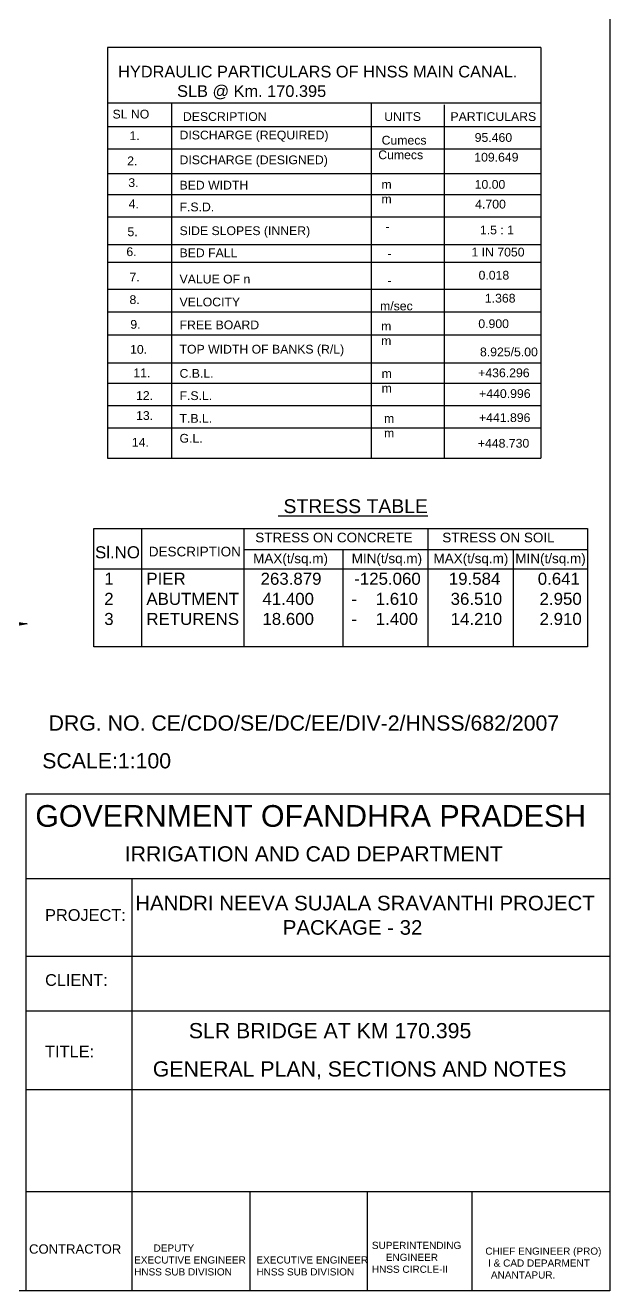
# Model space of a CAD drawing. Header units: inches. Extents: x 19201.6 to 19297.2, y 19008.4 to 19074.4.
# Drawn here: x 19279.64 to 19296.91, y 19008.42 to 19045.82 of the extents above; entities that cross this region are included whole.
import ezdxf

# ---------------------------------------------------------------- set-up
doc = ezdxf.new("R2010")
doc.units = ezdxf.units.IN
doc.header["$MEASUREMENT"] = 0
for name, color, linetype in [('DIMENSION', 255, 'Continuous'), ('DRAWING', 2, 'Continuous'), ('TEXT', 255, 'Continuous')]:
    doc.layers.add(name, color=color, linetype=linetype)
doc.styles.get("Standard").update_dxf_attribs({"font": 'arial.ttf'})
doc.dimstyles.get("Standard").update_dxf_attribs({"dimtxt": 0.25, "dimasz": 0.18, "dimexe": 0.18, "dimexo": 0.0625, "dimgap": 0.09, "dimtad": 0, "dimtih": 1, "dimtoh": 1, "dimdec": 4, "dimzin": 0, "dimdsep": 46, "dimtxsty": 'Standard', "dimblk": 'OBLIQUE', "dimcen": 0.09, "dimadec": 0, "dimazin": 0, "dimtfac": 1, "dimtdec": 4, "dimtofl": 0, "dimtmove": 0, "dimatfit": 3, "dimfxl": 1, "dimtolj": 1, "dimtzin": 0, "dimarcsym": 0})

# ---------------------------------------------------------------- blocks, each defined once
blk = doc.blocks.new('_Oblique')
at = {"color": 0, "linetype": 'ByBlock', "lineweight": -2}
blk.add_line((-0.5, -0.5), (0.5, 0.5), dxfattribs=at)

msp = doc.modelspace()

# ---------------------------------------------------------------- linework, layer by layer
at = {"layer": 'DIMENSION', "ltscale": 0.02}
for points in [[(19294.87027, 19045.16399), (19282.07094, 19045.16399), (19282.07094, 19033.02914)], [(19294.87027, 19045.16399), (19294.87027, 19033.02914)], [(19282.07094, 19043.52861), (19294.86781, 19043.52861)], [(19283.95803, 19043.52861), (19283.95803, 19033.02914)], [(19289.85782, 19043.52861), (19289.85782, 19033.02914)], [(19292.01096, 19043.47549), (19292.01096, 19033.02914)], [(19282.07094, 19042.83271), (19294.86677, 19042.83271)], [(19282.07094, 19042.17442), (19294.86578, 19042.17442)], [(19282.07094, 19041.44092), (19294.86467, 19041.44092)], [(19282.07094, 19040.82027), (19294.86374, 19040.82027)], [(19282.07094, 19040.16197), (19294.86275, 19040.16197)], [(19282.07094, 19039.34632), (19294.86153, 19039.34632)], [(19282.07094, 19038.81971), (19294.86073, 19038.81971)], [(19282.07094, 19038.02977), (19294.85955, 19038.02977)], [(19282.07094, 19037.35268), (19294.85853, 19037.35268)], [(19282.07094, 19036.67559), (19294.85751, 19036.67559)], [(19282.07094, 19035.844), (19294.85626, 19035.844)], [(19282.07094, 19035.24215), (19294.85536, 19035.24215)], [(19282.07094, 19034.58385), (19294.85437, 19034.58385)], [(19282.07094, 19033.9256), (19294.85338, 19033.9256)], [(19282.07094, 19033.02914), (19294.87027, 19033.02914)]]:
    msp.add_lwpolyline(points, dxfattribs=at)
at = {"layer": 'DIMENSION'}
for points in [[(19281.66211, 19030.95252), (19296.25573, 19030.95252), (19296.25573, 19027.45591), (19281.66211, 19027.45591)], [(19279.65774, 19023.10569), (19296.90739, 19023.10569), (19296.90739, 19008.42213), (19279.65774, 19008.42213)]]:
    msp.add_lwpolyline(points, close=True, dxfattribs=at)
for points in [[(19283.06834, 19030.95252), (19283.06834, 19027.45591)], [(19286.09112, 19030.95252), (19286.09112, 19027.45591)], [(19291.53046, 19030.95252), (19291.53046, 19027.45591)], [(19286.09112, 19030.33374), (19296.25573, 19030.33374)], [(19289.02053, 19030.33374), (19289.02053, 19027.45591)], [(19294.05577, 19030.33374), (19294.05577, 19027.45591)], [(19281.66211, 19029.76016), (19296.25573, 19029.76016)], [(19279.65774, 19020.61044), (19296.90739, 19020.61044)], [(19282.7813, 19020.61044), (19282.7813, 19008.42213)], [(19279.65774, 19018.30867), (19296.90739, 19018.30867)], [(19279.65774, 19016.69408), (19296.90739, 19016.69408)], [(19279.65774, 19014.36982), (19296.90739, 19014.36982)], [(19279.65774, 19011.35642), (19296.90739, 19011.35642)], [(19286.27259, 19011.35642), (19286.27259, 19008.42213)], [(19289.7436, 19011.35642), (19289.7436, 19008.42213)], [(19292.83488, 19011.35642), (19292.83488, 19008.42213)]]:
    msp.add_lwpolyline(points, dxfattribs=at)
at = {"layer": 'DRAWING'}
msp.add_lwpolyline([(19296.90739, 19008.42213), (19201.60416, 19008.42213), (19201.60416, 19074.43576), (19296.90739, 19074.43576)], close=True, dxfattribs=at)

# ---------------------------------------------------------------- texts
at = {"layer": 'TEXT'}
for s, height, p in [('%%u STRESS TABLE', 0.4103386, (19287.10827, 19031.40568)), ('STRESS ON CONCRETE', 0.2850993, (19286.43356, 19030.54143)), ('STRESS ON SOIL', 0.2850993, (19291.96, 19030.54143)), ('Sl.NO', 0.356374, (19281.69784, 19030.06954)), ('DESCRIPTION', 0.2850993, (19283.28657, 19030.12604)), ('MAX(t/sq.m)', 0.2850993, (19286.36975, 19029.92355)), ('MIN(t/sq.m)', 0.2850993, (19289.28357, 19029.92355)), ('MAX(t/sq.m)', 0.2850993, (19291.69957, 19029.92355)), ('MIN(t/sq.m)', 0.2850993, (19294.1196, 19029.92355))]:
    msp.add_text(s, height=height, dxfattribs=at).set_placement(p)
at = {"layer": 'TEXT', "attachment_point": 1}
for s, insert, char_height, width in [('\\PHYDRAULIC PARTICULARS OF HNSS MAIN CANAL.                                   SLB @ Km. 170.395', (19282.38083, 19045.20399), 0.3453977, 14.6894474), (' SL NO', (19282.11465, 19043.32863), 0.259048, 1.9100668), (' DESCRIPTION ', (19284.19519, 19043.25543), 0.2590482, 4.4148929), ('UNITS', (19290.24485, 19043.25543), 0.259048, 1.7192598), ('PARTICULARS', (19292.20218, 19043.25543), 0.2590482, 4.1179139), ('1.', (19282.71485, 19042.68885), 0.259048, 0.3824153), ('DISCHARGE (REQUIRED)', (19284.19519, 19042.71028), 0.2590482, 7.2231732), (' Cumecs \\PCumecs \\P ', (19290.06708, 19042.55726), 0.259048, 1.6160592), (' 95.460 ', (19292.81726, 19042.63767), 0.259048, 1.4257549), ('2.', (19282.64849, 19041.94715), 0.259048, 0.3824153), ('DISCHARGE (DESIGNED)', (19284.19519, 19041.97678), 0.2590482, 7.1901105), ('109.649', (19292.90488, 19042.05526), 0.259048, 1.7639787), ('3.', (19282.68083, 19041.30333), 0.259048, 0.3824153), ('BED WIDTH', (19284.19519, 19041.22906), 0.259048, 3.2699876), ('m \\Pm ', (19290.16374, 19041.25066), 0.259048, 0.3046268), ('10.00', (19292.9171, 19041.25132), 0.259048, 0.9435174), ('4.', (19282.69024, 19040.67698), 0.259048, 0.3824153), (' 4.700 \\P', (19292.8324, 19040.66813), 0.259048, 1.1846362), ('F.S.D.', (19284.19519, 19040.5847), 0.259048, 1.5966645), ('SIDE SLOPES (INNER)', (19284.19519, 19039.88218), 0.2590482, 26.3272318), ('-', (19290.281, 19040.00745), 0.25905, 0.3046268), ('1.5 : 1', (19293.07318, 19039.90402), 0.259048, 1.8983451), ('5.', (19282.65557, 19039.85012), 0.259048, 0.3824153), ('6.', (19282.62398, 19039.26223), 0.259048, 0.3824153), ('BED FALL', (19284.19519, 19039.2285), 0.259048, 2.7655622), ('1 IN 7050', (19292.82226, 19039.25077), 0.259048, 1.8120954), ('-', (19290.33662, 19039.20517), 0.25905, 0.3046268), ('7.', (19282.71662, 19038.51112), 0.259048, 0.3824153), ('VALUE OF n', (19284.19519, 19038.4525), 0.259048, 3.4195012), (' 0.018 \\P', (19292.93214, 19038.56678), 0.259048, 1.1863297), ('-', (19290.33662, 19038.41524), 0.25905, 0.3046268), ('8.', (19282.71662, 19037.84469), 0.259048, 0.3824153), ('VELOCITY', (19284.19519, 19037.7754), 0.259048, 2.956331), ('m/sec', (19290.12069, 19037.65832), 0.259048, 1.1236685), ('1.368', (19293.21885, 19037.88754), 0.259048, 1.1856946), ('9.', (19282.74141, 19037.11503), 0.259048, 0.3824153), ('FREE BOARD', (19284.19519, 19037.09831), 0.259048, 3.8144979), ('m \\Pm ', (19290.15396, 19037.06375), 0.259048, 0.3046268), (' 0.900 \\P', (19292.92469, 19037.13343), 0.259048, 1.1846362), ('10.', (19282.73339, 19036.37433), 0.259048, 0.3824153), ('TOP WIDTH OF BANKS (R/L)', (19284.19519, 19036.37986), 0.2590482, 8.020774), (' 8.925/5.00 ', (19292.97327, 19036.2998), 0.2590482, 2.1488995), ('11.', (19282.82948, 19035.68066), 0.259048, 0.3824153), ('C.B.L.', (19284.19519, 19035.66487), 0.259048, 1.5832053), ('m \\Pm ', (19290.16747, 19035.66084), 0.259048, 0.3046268), (' +436.296', (19292.92068, 19035.68178), 0.259048, 1.9211175), ('12.', (19282.90963, 19035.0108), 0.259048, 0.3824153), ('F.S.L.', (19284.19519, 19035.00658), 0.259048, 1.4971838), ('\\P +440.996', (19292.94896, 19035.49934), 0.259048, 1.9211175), ('13.', (19282.91084, 19034.41911), 0.259048, 0.3824153), ('T.B.L.', (19284.19519, 19034.33411), 0.259048, 1.5322947), ('m \\Pm ', (19290.23745, 19034.33241), 0.259048, 0.3046268), (' +441.896', (19292.94499, 19034.35685), 0.259048, 1.9211175), ('14.', (19282.78651, 19033.62998), 0.259048, 0.3824153), ('G.L.', (19284.19519, 19033.74676), 0.259048, 7.2234658), (' \\P +448.730', (19292.91057, 19034.03076), 0.259048, 1.920059), ('1       PIER                263.879       -125.060      19.584        0.641      \\P2       ABUTMENT     41.400        -    1.610       36.510        2.950\\P3       RETURENS     18.600        -    1.400       14.210        2.910', (19281.97073, 19029.64341), 0.3563742, 189.5378653), ('DRG. NO. CE/CDO/SE/DC/EE/DIV-2/HNSS/682/2007', (19280.32475, 19025.42619), 0.45, 19.5165549), ('SCALE:1:100', (19280.1364, 19024.31108), 0.45, 19.5165549), ('GOVERNMENT OFANDHRA PRADESH', (19279.93306, 19022.77555), 0.64125, 27.8110907), ('IRRIGATION AND CAD DEPARTMENT', (19282.5767, 19021.55892), 0.45, 19.5165549), ('HANDRI NEEVA SUJALA SRAVANTHI PROJECT\\P                          PACKAGE - 32', (19282.88751, 19020.09518), 0.432, 18.7358927), ('PROJECT:', (19280.22112, 19019.69935), 0.3456, 14.9887142), ('CLIENT:', (19280.22112, 19017.77813), 0.3456, 14.9887142), ('SLR BRIDGE AT KM 170.395', (19284.46922, 19016.33306), 0.45, 19.5165549), ('TITLE:', (19280.22112, 19015.66201), 0.3456, 14.9887142), ('GENERAL PLAN, SECTIONS AND NOTES', (19283.40564, 19015.202), 0.45, 19.5165549), ('CONTRACTOR', (19279.74777, 19009.79215), 0.27648, 11.9909713), ('       DEPUTY\\PEXECUTIVE ENGINEER\\PHNSS SUB DIVISION', (19282.85286, 19009.78881), 0.2115072, 9.1730931), ('      \\PSUPERINTENDING \\P     ENGINEER\\PHNSS CIRCLE-II', (19289.87947, 19010.22001), 0.2115072, 9.1730931), ('      \\PCHIEF ENGINEER (PRO)\\P I & CAD DEPARMENT\\P  ANANTAPUR.', (19293.23262, 19010.0507), 0.2115072, 9.1730931), ('      \\PEXECUTIVE ENGINEER\\PHNSS SUB DIVISION', (19286.46707, 19009.78881), 0.2115072, 9.1730931)]:
    msp.add_mtext(s, dxfattribs=dict(at, insert=insert, char_height=char_height, width=width))

# ---------------------------------------------------------------- leaders
at = {"layer": 'TEXT'}
msp.add_leader([(19279.6884, 19028.13082), (19277.43837, 19028.13082)], dimstyle='Standard', override={"dimasz": 0.5, "dimgap": 0.09, "dimtad": 0, "dimldrblk": 'ClosedBlank'}, dxfattribs=at)

doc.saveas('drawing.dxf')
